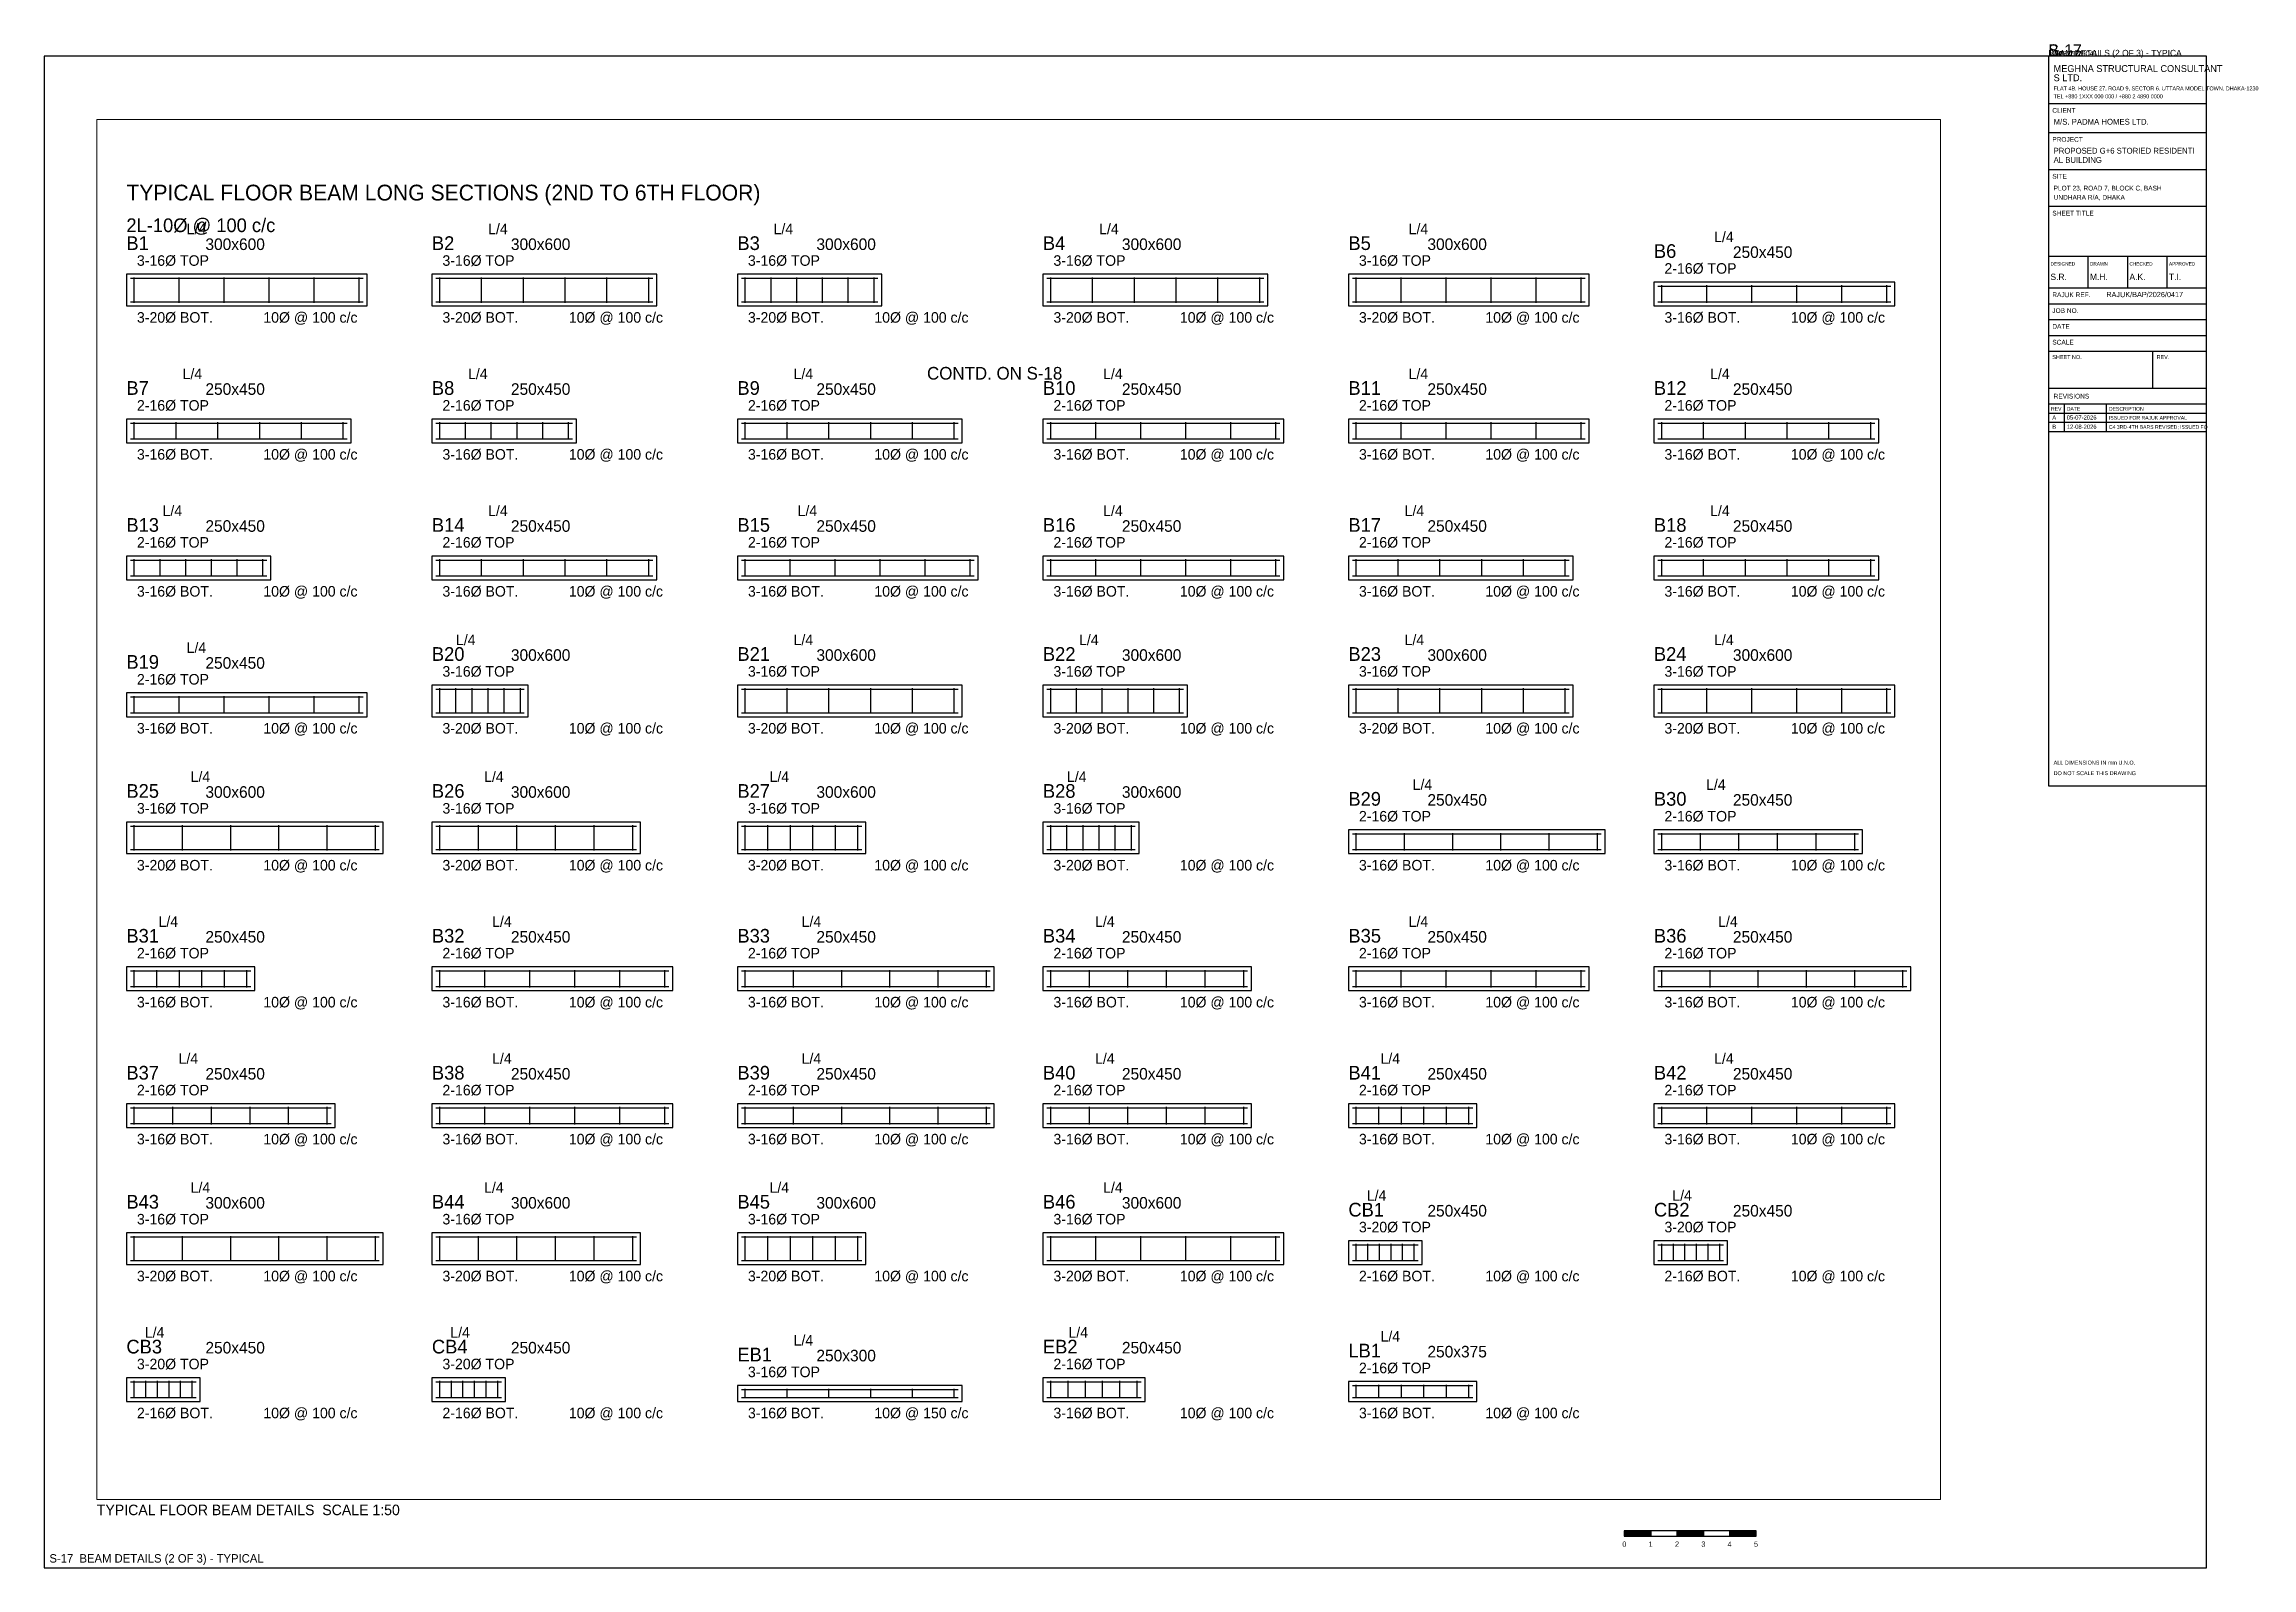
# Paper-space layout 'S-17 BEAM DETAILS (2 OF 3) - TYPICAL' of a CAD drawing. Extents: x 10 to 848, y 10 to 589.
# The model-space entities are those that its viewports show. They can reach past a viewport. Long polylines and large blocks are cut down to what shows.
import ezdxf
from ezdxf.enums import TextEntityAlignment as Align

# ---------------------------------------------------------------- set-up
doc = ezdxf.new("R2010")
doc.units = 0
for name, color, linetype in [('Beam Line', 4, 'Continuous'), ('Rod-1', 6, 'Continuous'), ('Rod-2', 2, 'Continuous'), ('Rod-Stirrup', 3, 'Continuous'), ('Sheet', 7, 'Continuous'), ('Text-1', 7, 'Continuous'), ('Text-2', 7, 'Continuous'), ('TITLE', 7, 'Continuous')]:
    doc.layers.add(name, color=color, linetype=linetype)

# ---------------------------------------------------------------- blocks, each defined once
blk = doc.blocks.new('TITLE_BLOCK')
at = {"layer": 'TITLE'}
for p, q in [((0, -18), (60, -18)), ((0, -29), (60, -29)), ((0, -43), (60, -43)), ((0, -57), (60, -57)), ((0, -76), (60, -76)), ((0, -76), (0, -88)), ((15, -76), (15, -88)), ((30, -76), (30, -88)), ((45, -76), (45, -88)), ((0, -88), (60, -88)), ((0, -94), (60, -94)), ((0, -100), (60, -100)), ((0, -106), (60, -106)), ((0, -112), (60, -112)), ((39.6, -112), (39.6, -126)), ((0, -126), (60, -126)), ((0, -132), (60, -132)), ((0, -132), (60, -132)), ((6, -132), (6, -142.5)), ((22, -132), (22, -142.5)), ((0, -135.5), (60, -135.5)), ((0, -139), (60, -139)), ((0, -142.5), (60, -142.5))]:
    blk.add_line(p, q, dxfattribs=at)
blk.add_lwpolyline([(0, -277), (60, -277), (60, 0), (0, 0)], close=True, dxfattribs=at)
at = {"layer": 'Text-1'}
for tag, height in [('JOBNO', 2), ('SCALE', 2), ('SHEETTITLE', 2.4), ('SHEETTITLE2', 2.4), ('DATE', 2), ('SHEETNO', 4.5), ('REV', 4.5)]:
    blk.add_attdef(tag, (0, 0), '', height=height, dxfattribs=at)
at = {"layer": 'TITLE'}
for s, height, p in [('S LTD.', 2.6, (2, -9.5)), ('MEGHNA STRUCTURAL CONSULTANT', 2.6, (2, -6)), ('TEL +880 1XXX 000 000 / +880 2 4890 0000', 1.5, (2, -16)), ('FLAT 4B, HOUSE 27, ROAD 9, SECTOR 6, UTTARA MODEL TOWN, DHAKA-1230', 1.5, (2, -13)), ('CLIENT', 1.8, (1.5, -21.5)), ('M/S. PADMA HOMES LTD.', 2.2, (2, -26)), ('PROJECT', 1.8, (1.5, -32.5)), ('AL BUILDING', 2.2, (2, -40.5)), ('PROPOSED G+6 STORIED RESIDENTI', 2.2, (2, -37)), ('SITE', 1.8, (1.5, -46.5)), ('PLOT 23, ROAD 7, BLOCK C, BASH', 1.8, (2, -51)), ('SHEET TITLE', 1.8, (1.5, -60.5)), ('UNDHARA R/A, DHAKA', 1.8, (2, -54.5)), ('DESIGNED', 1.3, (0.8, -79.5)), ('S.R.', 2.4, (0.8, -85)), ('DRAWN', 1.3, (15.8, -79.5)), ('M.H.', 2.4, (15.8, -85)), ('A.K.', 2.4, (30.8, -85)), ('CHECKED', 1.3, (30.8, -79.5)), ('APPROVED', 1.3, (45.8, -79.5)), ('T.I.', 2.4, (45.8, -85)), ('RAJUK REF.', 1.8, (1.5, -91.5)), ('RAJUK/BAP/2026/0417', 2, (22, -91.5)), ('JOB NO.', 1.8, (1.5, -97.5)), ('SCALE', 1.8, (1.5, -109.5)), ('DATE', 1.8, (1.5, -103.5)), ('SHEET NO.', 1.5, (1.5, -115)), ('REV.', 1.5, (41.1, -115)), ('REV', 1.4, (1, -134.6)), ('REVISIONS', 1.8, (2, -130)), ('DATE', 1.4, (7, -134.6)), ('DESCRIPTION', 1.4, (23, -134.6)), ('ALL DIMENSIONS IN mm U.N.O.', 1.5, (2, -269)), ('DO NOT SCALE THIS DRAWING', 1.5, (2, -273))]:
    blk.add_text(s, height=height, dxfattribs=at).set_placement(p)
blk = doc.blocks.new('SCALE_BAR')
at = {"layer": 'Sheet'}
h = blk.add_hatch(color=7, dxfattribs=at)
h.dxf.hatch_style = 1
h.paths.add_polyline_path([(0, 0), (10, 0), (10, 2), (0, 2)])
h = blk.add_hatch(color=7, dxfattribs=at)
h.dxf.hatch_style = 1
h.paths.add_polyline_path([(20, 0), (30, 0), (30, 2), (20, 2)])
h = blk.add_hatch(color=7, dxfattribs=at)
h.dxf.hatch_style = 1
h.paths.add_polyline_path([(40, 0), (50, 0), (50, 2), (40, 2)])
for points in [[(0, 0), (10, 0), (10, 2), (0, 2)], [(10, 0), (20, 0), (20, 2), (10, 2)], [(20, 0), (30, 0), (30, 2), (20, 2)], [(30, 0), (40, 0), (40, 2), (30, 2)], [(40, 0), (50, 0), (50, 2), (40, 2)]]:
    blk.add_lwpolyline(points, close=True, dxfattribs=at)
for s, p in [('0', (0, -4)), ('1', (10, -4)), ('2', (20, -4)), ('3', (30, -4)), ('4', (40, -4)), ('5', (50, -4))]:
    blk.add_text(s, height=2, dxfattribs=at).set_placement(p, align=Align.CENTER)
at = {"layer": 'Text-1'}
blk.add_attdef('UNIT', (0, 0), '', height=2, dxfattribs=at)

msp = doc.modelspace()

# ---------------------------------------------------------------- linework, layer by layer
at = {"layer": 'Beam Line'}
for points in [[(600000, -800000), (604572, -800000), (604572, -799400), (600000, -799400)], [(605800, -800000), (610067.2, -800000), (610067.2, -799400), (605800, -799400)], [(611600, -800000), (614343.2, -800000), (614343.2, -799400), (611600, -799400)], [(617400, -800000), (621667.2, -800000), (621667.2, -799400), (617400, -799400)], [(623200, -800000), (627772, -800000), (627772, -799400), (623200, -799400)], [(629000, -800000), (633572, -800000), (633572, -799550), (629000, -799550)], [(600000, -802600), (604267.2, -802600), (604267.2, -802150), (600000, -802150)], [(605800, -802600), (608543.2, -802600), (608543.2, -802150), (605800, -802150)], [(611600, -802600), (615867.2, -802600), (615867.2, -802150), (611600, -802150)], [(617400, -802600), (621972, -802600), (621972, -802150), (617400, -802150)], [(623200, -802600), (627772, -802600), (627772, -802150), (623200, -802150)], [(629000, -802600), (633267.2, -802600), (633267.2, -802150), (629000, -802150)], [(600000, -805200), (602743.2, -805200), (602743.2, -804750), (600000, -804750)], [(605800, -805200), (610067.2, -805200), (610067.2, -804750), (605800, -804750)], [(611600, -805200), (616172, -805200), (616172, -804750), (611600, -804750)], [(617400, -805200), (621972, -805200), (621972, -804750), (617400, -804750)], [(623200, -805200), (627467.2, -805200), (627467.2, -804750), (623200, -804750)], [(629000, -805200), (633267.2, -805200), (633267.2, -804750), (629000, -804750)], [(605800, -807800), (607628.8, -807800), (607628.8, -807200), (605800, -807200)], [(611600, -807800), (615867.2, -807800), (615867.2, -807200), (611600, -807200)], [(617400, -807800), (620143.2, -807800), (620143.2, -807200), (617400, -807200)], [(623200, -807800), (627467.2, -807800), (627467.2, -807200), (623200, -807200)], [(629000, -807800), (633572, -807800), (633572, -807200), (629000, -807200)], [(600000, -807800), (604572, -807800), (604572, -807350), (600000, -807350)], [(600000, -810400), (604876.8, -810400), (604876.8, -809800), (600000, -809800)], [(605800, -810400), (609762.4, -810400), (609762.4, -809800), (605800, -809800)], [(611600, -810400), (614038.4, -810400), (614038.4, -809800), (611600, -809800)], [(617400, -810400), (619228.8, -810400), (619228.8, -809800), (617400, -809800)], [(623200, -810400), (628076.8, -810400), (628076.8, -809950), (623200, -809950)], [(629000, -810400), (632962.4, -810400), (632962.4, -809950), (629000, -809950)], [(600000, -813000), (602438.4, -813000), (602438.4, -812550), (600000, -812550)], [(605800, -813000), (610372, -813000), (610372, -812550), (605800, -812550)], [(611600, -813000), (616476.8, -813000), (616476.8, -812550), (611600, -812550)], [(617400, -813000), (621362.4, -813000), (621362.4, -812550), (617400, -812550)], [(623200, -813000), (627772, -813000), (627772, -812550), (623200, -812550)], [(629000, -813000), (633876.8, -813000), (633876.8, -812550), (629000, -812550)], [(600000, -815600), (603962.4, -815600), (603962.4, -815150), (600000, -815150)], [(605800, -815600), (610372, -815600), (610372, -815150), (605800, -815150)], [(611600, -815600), (616476.8, -815600), (616476.8, -815150), (611600, -815150)], [(617400, -815600), (621362.4, -815600), (621362.4, -815150), (617400, -815150)], [(623200, -815600), (625638.4, -815600), (625638.4, -815150), (623200, -815150)], [(629000, -815600), (633572, -815600), (633572, -815150), (629000, -815150)], [(600000, -818200), (604876.8, -818200), (604876.8, -817600), (600000, -817600)], [(605800, -818200), (609762.4, -818200), (609762.4, -817600), (605800, -817600)], [(611600, -818200), (614038.4, -818200), (614038.4, -817600), (611600, -817600)], [(617400, -818200), (621972, -818200), (621972, -817600), (617400, -817600)], [(623200, -818200), (624599, -818200), (624599, -817750), (623200, -817750)], [(629000, -818200), (630399, -818200), (630399, -817750), (629000, -817750)], [(600000, -820800), (601399, -820800), (601399, -820350), (600000, -820350)], [(605800, -820800), (607199, -820800), (607199, -820350), (605800, -820350)], [(611600, -820800), (615867.2, -820800), (615867.2, -820500), (611600, -820500)], [(617400, -820800), (619339.7, -820800), (619339.7, -820350), (617400, -820350)], [(623200, -820800), (625638.4, -820800), (625638.4, -820425), (623200, -820425)]]:
    msp.add_lwpolyline(points, close=True, dxfattribs=at)
at = {"layer": 'Rod-1'}
for p, q in [((600076, -799476), (604496, -799476)), ((605876, -799476), (609991.2, -799476)), ((611676, -799476), (614267.2, -799476)), ((617476, -799476), (621591.2, -799476)), ((623276, -799476), (627696, -799476)), ((629076, -799626), (633496, -799626)), ((600076, -802226), (604191.2, -802226)), ((605876, -802226), (608467.2, -802226)), ((611676, -802226), (615791.2, -802226)), ((617476, -802226), (621896, -802226)), ((623276, -802226), (627696, -802226)), ((629076, -802226), (633191.2, -802226)), ((600076, -804826), (602667.2, -804826)), ((605876, -804826), (609991.2, -804826)), ((611676, -804826), (616096, -804826)), ((617476, -804826), (621896, -804826)), ((623276, -804826), (627391.2, -804826)), ((629076, -804826), (633191.2, -804826)), ((600076, -807426), (604496, -807426)), ((605876, -807276), (607552.8, -807276)), ((611676, -807276), (615791.2, -807276)), ((617476, -807276), (620067.2, -807276)), ((623276, -807276), (627391.2, -807276)), ((629076, -807276), (633496, -807276)), ((600076, -809876), (604800.8, -809876)), ((605876, -809876), (609686.4, -809876)), ((611676, -809876), (613962.4, -809876)), ((617476, -809876), (619152.8, -809876)), ((623276, -810026), (628000.8, -810026)), ((629076, -810026), (632886.4, -810026)), ((600076, -812626), (602362.4, -812626)), ((605876, -812626), (610296, -812626)), ((611676, -812626), (616400.8, -812626)), ((617476, -812626), (621286.4, -812626)), ((623276, -812626), (627696, -812626)), ((629076, -812626), (633800.8, -812626)), ((600076, -815226), (603886.4, -815226)), ((605876, -815226), (610296, -815226)), ((611676, -815226), (616400.8, -815226)), ((617476, -815226), (621286.4, -815226)), ((623276, -815226), (625562.4, -815226)), ((629076, -815226), (633496, -815226)), ((600076, -817676), (604800.8, -817676)), ((605876, -817676), (609686.4, -817676)), ((611676, -817676), (613962.4, -817676)), ((617476, -817676), (621896, -817676)), ((623276, -817826), (624523, -817826)), ((629076, -817826), (630323, -817826)), ((600076, -820426), (601323, -820426)), ((605876, -820426), (607123, -820426)), ((611676, -820576), (615791.2, -820576)), ((617476, -820426), (619263.7, -820426)), ((623276, -820501), (625562.4, -820501))]:
    msp.add_line(p, q, dxfattribs=at)
at = {"layer": 'Rod-2'}
for p, q in [((600076, -799924), (604496, -799924)), ((605876, -799924), (609991.2, -799924)), ((611676, -799924), (614267.2, -799924)), ((617476, -799924), (621591.2, -799924)), ((623276, -799924), (627696, -799924)), ((629076, -799924), (633496, -799924)), ((600076, -802524), (604191.2, -802524)), ((605876, -802524), (608467.2, -802524)), ((611676, -802524), (615791.2, -802524)), ((617476, -802524), (621896, -802524)), ((623276, -802524), (627696, -802524)), ((629076, -802524), (633191.2, -802524)), ((600076, -805124), (602667.2, -805124)), ((605876, -805124), (609991.2, -805124)), ((611676, -805124), (616096, -805124)), ((617476, -805124), (621896, -805124)), ((623276, -805124), (627391.2, -805124)), ((629076, -805124), (633191.2, -805124)), ((600076, -807724), (604496, -807724)), ((605876, -807724), (607552.8, -807724)), ((611676, -807724), (615791.2, -807724)), ((617476, -807724), (620067.2, -807724)), ((623276, -807724), (627391.2, -807724)), ((629076, -807724), (633496, -807724)), ((600076, -810324), (604800.8, -810324)), ((605876, -810324), (609686.4, -810324)), ((611676, -810324), (613962.4, -810324)), ((617476, -810324), (619152.8, -810324)), ((623276, -810324), (628000.8, -810324)), ((629076, -810324), (632886.4, -810324)), ((600076, -812924), (602362.4, -812924)), ((605876, -812924), (610296, -812924)), ((611676, -812924), (616400.8, -812924)), ((617476, -812924), (621286.4, -812924)), ((623276, -812924), (627696, -812924)), ((629076, -812924), (633800.8, -812924)), ((600076, -815524), (603886.4, -815524)), ((605876, -815524), (610296, -815524)), ((611676, -815524), (616400.8, -815524)), ((617476, -815524), (621286.4, -815524)), ((623276, -815524), (625562.4, -815524)), ((629076, -815524), (633496, -815524)), ((600076, -818124), (604800.8, -818124)), ((605876, -818124), (609686.4, -818124)), ((611676, -818124), (613962.4, -818124)), ((617476, -818124), (621896, -818124)), ((623276, -818124), (624523, -818124)), ((629076, -818124), (630323, -818124)), ((600076, -820724), (601323, -820724)), ((605876, -820724), (607123, -820724)), ((611676, -820724), (615791.2, -820724)), ((617476, -820724), (619263.7, -820724)), ((623276, -820724), (625562.4, -820724))]:
    msp.add_line(p, q, dxfattribs=at)
at = {"layer": 'Rod-Stirrup'}
for p, q in [((600150, -799940), (600150, -799460)), ((601004.4, -799940), (601004.4, -799460)), ((601858.8, -799940), (601858.8, -799460)), ((602713.2, -799940), (602713.2, -799460)), ((603567.6, -799940), (603567.6, -799460)), ((604422, -799940), (604422, -799460)), ((605950, -799940), (605950, -799460)), ((606743.4, -799940), (606743.4, -799460)), ((607536.9, -799940), (607536.9, -799460)), ((608330.3, -799940), (608330.3, -799460)), ((609123.8, -799940), (609123.8, -799460)), ((609917.2, -799940), (609917.2, -799460)), ((611750, -799940), (611750, -799460)), ((612238.6, -799940), (612238.6, -799460)), ((612727.3, -799940), (612727.3, -799460)), ((613215.9, -799940), (613215.9, -799460)), ((613704.6, -799940), (613704.6, -799460)), ((614193.2, -799940), (614193.2, -799460)), ((617550, -799940), (617550, -799460)), ((618343.4, -799940), (618343.4, -799460)), ((619136.9, -799940), (619136.9, -799460)), ((619930.3, -799940), (619930.3, -799460)), ((620723.8, -799940), (620723.8, -799460)), ((621517.2, -799940), (621517.2, -799460)), ((623350, -799940), (623350, -799460)), ((624204.4, -799940), (624204.4, -799460)), ((625058.8, -799940), (625058.8, -799460)), ((625913.2, -799940), (625913.2, -799460)), ((626767.6, -799940), (626767.6, -799460)), ((627622, -799940), (627622, -799460)), ((629150, -799940), (629150, -799610)), ((630004.4, -799940), (630004.4, -799610)), ((630858.8, -799940), (630858.8, -799610)), ((631713.2, -799940), (631713.2, -799610)), ((632567.6, -799940), (632567.6, -799610)), ((633422, -799940), (633422, -799610)), ((600150, -802540), (600150, -802210)), ((600943.4, -802540), (600943.4, -802210)), ((601736.9, -802540), (601736.9, -802210)), ((602530.3, -802540), (602530.3, -802210)), ((603323.8, -802540), (603323.8, -802210)), ((604117.2, -802540), (604117.2, -802210)), ((605950, -802540), (605950, -802210)), ((606438.6, -802540), (606438.6, -802210)), ((606927.3, -802540), (606927.3, -802210)), ((607415.9, -802540), (607415.9, -802210)), ((607904.6, -802540), (607904.6, -802210)), ((608393.2, -802540), (608393.2, -802210)), ((611750, -802540), (611750, -802210)), ((612543.4, -802540), (612543.4, -802210)), ((613336.9, -802540), (613336.9, -802210)), ((614130.3, -802540), (614130.3, -802210)), ((614923.8, -802540), (614923.8, -802210)), ((615717.2, -802540), (615717.2, -802210)), ((617550, -802540), (617550, -802210)), ((618404.4, -802540), (618404.4, -802210)), ((619258.8, -802540), (619258.8, -802210)), ((620113.2, -802540), (620113.2, -802210)), ((620967.6, -802540), (620967.6, -802210)), ((621822, -802540), (621822, -802210)), ((623350, -802540), (623350, -802210)), ((624204.4, -802540), (624204.4, -802210)), ((625058.8, -802540), (625058.8, -802210)), ((625913.2, -802540), (625913.2, -802210)), ((626767.6, -802540), (626767.6, -802210)), ((627622, -802540), (627622, -802210)), ((629150, -802540), (629150, -802210)), ((629943.4, -802540), (629943.4, -802210)), ((630736.9, -802540), (630736.9, -802210)), ((631530.3, -802540), (631530.3, -802210)), ((632323.8, -802540), (632323.8, -802210)), ((633117.2, -802540), (633117.2, -802210)), ((600150, -805140), (600150, -804810)), ((600638.6, -805140), (600638.6, -804810)), ((601127.3, -805140), (601127.3, -804810)), ((601615.9, -805140), (601615.9, -804810)), ((602104.6, -805140), (602104.6, -804810)), ((602593.2, -805140), (602593.2, -804810)), ((605950, -805140), (605950, -804810)), ((606743.4, -805140), (606743.4, -804810)), ((607536.9, -805140), (607536.9, -804810)), ((608330.3, -805140), (608330.3, -804810)), ((609123.8, -805140), (609123.8, -804810)), ((609917.2, -805140), (609917.2, -804810)), ((611750, -805140), (611750, -804810)), ((612604.4, -805140), (612604.4, -804810)), ((613458.8, -805140), (613458.8, -804810)), ((614313.2, -805140), (614313.2, -804810)), ((615167.6, -805140), (615167.6, -804810)), ((616022, -805140), (616022, -804810)), ((617550, -805140), (617550, -804810)), ((618404.4, -805140), (618404.4, -804810)), ((619258.8, -805140), (619258.8, -804810)), ((620113.2, -805140), (620113.2, -804810)), ((620967.6, -805140), (620967.6, -804810)), ((621822, -805140), (621822, -804810)), ((623350, -805140), (623350, -804810)), ((624143.4, -805140), (624143.4, -804810)), ((624936.9, -805140), (624936.9, -804810)), ((625730.3, -805140), (625730.3, -804810)), ((626523.8, -805140), (626523.8, -804810)), ((627317.2, -805140), (627317.2, -804810)), ((629150, -805140), (629150, -804810)), ((629943.4, -805140), (629943.4, -804810)), ((630736.9, -805140), (630736.9, -804810)), ((631530.3, -805140), (631530.3, -804810)), ((632323.8, -805140), (632323.8, -804810)), ((633117.2, -805140), (633117.2, -804810)), ((600150, -807740), (600150, -807410)), ((601004.4, -807740), (601004.4, -807410)), ((601858.8, -807740), (601858.8, -807410)), ((602713.2, -807740), (602713.2, -807410)), ((603567.6, -807740), (603567.6, -807410)), ((604422, -807740), (604422, -807410)), ((605950, -807740), (605950, -807260)), ((606255.8, -807740), (606255.8, -807260)), ((606561.5, -807740), (606561.5, -807260)), ((606867.3, -807740), (606867.3, -807260)), ((607173, -807740), (607173, -807260)), ((607478.8, -807740), (607478.8, -807260)), ((611750, -807740), (611750, -807260)), ((612543.4, -807740), (612543.4, -807260)), ((613336.9, -807740), (613336.9, -807260)), ((614130.3, -807740), (614130.3, -807260)), ((614923.8, -807740), (614923.8, -807260)), ((615717.2, -807740), (615717.2, -807260)), ((617550, -807740), (617550, -807260)), ((618038.6, -807740), (618038.6, -807260)), ((618527.3, -807740), (618527.3, -807260)), ((619015.9, -807740), (619015.9, -807260)), ((619504.6, -807740), (619504.6, -807260)), ((619993.2, -807740), (619993.2, -807260)), ((623350, -807740), (623350, -807260)), ((624143.4, -807740), (624143.4, -807260)), ((624936.9, -807740), (624936.9, -807260)), ((625730.3, -807740), (625730.3, -807260)), ((626523.8, -807740), (626523.8, -807260)), ((627317.2, -807740), (627317.2, -807260)), ((629150, -807740), (629150, -807260)), ((630004.4, -807740), (630004.4, -807260)), ((630858.8, -807740), (630858.8, -807260)), ((631713.2, -807740), (631713.2, -807260)), ((632567.6, -807740), (632567.6, -807260)), ((633422, -807740), (633422, -807260)), ((600150, -810340), (600150, -809860)), ((601065.4, -810340), (601065.4, -809860)), ((601980.7, -810340), (601980.7, -809860)), ((602896.1, -810340), (602896.1, -809860)), ((603811.4, -810340), (603811.4, -809860)), ((604726.8, -810340), (604726.8, -809860)), ((605950, -810340), (605950, -809860)), ((606682.5, -810340), (606682.5, -809860)), ((607415, -810340), (607415, -809860)), ((608147.4, -810340), (608147.4, -809860)), ((608879.9, -810340), (608879.9, -809860)), ((609612.4, -810340), (609612.4, -809860)), ((611750, -810340), (611750, -809860)), ((612177.7, -810340), (612177.7, -809860)), ((612605.4, -810340), (612605.4, -809860)), ((613033, -810340), (613033, -809860)), ((613460.7, -810340), (613460.7, -809860)), ((613888.4, -810340), (613888.4, -809860)), ((617550, -810340), (617550, -809860)), ((617855.8, -810340), (617855.8, -809860)), ((618161.5, -810340), (618161.5, -809860)), ((618467.3, -810340), (618467.3, -809860)), ((618773, -810340), (618773, -809860)), ((619078.8, -810340), (619078.8, -809860)), ((623350, -810340), (623350, -810010)), ((624265.4, -810340), (624265.4, -810010)), ((625180.7, -810340), (625180.7, -810010)), ((626096.1, -810340), (626096.1, -810010)), ((627011.4, -810340), (627011.4, -810010)), ((627926.8, -810340), (627926.8, -810010)), ((629150, -810340), (629150, -810010)), ((629882.5, -810340), (629882.5, -810010)), ((630615, -810340), (630615, -810010)), ((631347.4, -810340), (631347.4, -810010)), ((632079.9, -810340), (632079.9, -810010)), ((632812.4, -810340), (632812.4, -810010)), ((600150, -812940), (600150, -812610)), ((600577.7, -812940), (600577.7, -812610)), ((601005.4, -812940), (601005.4, -812610)), ((601433, -812940), (601433, -812610)), ((601860.7, -812940), (601860.7, -812610)), ((602288.4, -812940), (602288.4, -812610)), ((605950, -812940), (605950, -812610)), ((606804.4, -812940), (606804.4, -812610)), ((607658.8, -812940), (607658.8, -812610)), ((608513.2, -812940), (608513.2, -812610)), ((609367.6, -812940), (609367.6, -812610)), ((610222, -812940), (610222, -812610)), ((611750, -812940), (611750, -812610)), ((612665.4, -812940), (612665.4, -812610)), ((613580.7, -812940), (613580.7, -812610)), ((614496.1, -812940), (614496.1, -812610)), ((615411.4, -812940), (615411.4, -812610)), ((616326.8, -812940), (616326.8, -812610)), ((617550, -812940), (617550, -812610)), ((618282.5, -812940), (618282.5, -812610)), ((619015, -812940), (619015, -812610)), ((619747.4, -812940), (619747.4, -812610)), ((620479.9, -812940), (620479.9, -812610)), ((621212.4, -812940), (621212.4, -812610)), ((623350, -812940), (623350, -812610)), ((624204.4, -812940), (624204.4, -812610)), ((625058.8, -812940), (625058.8, -812610)), ((625913.2, -812940), (625913.2, -812610)), ((626767.6, -812940), (626767.6, -812610)), ((627622, -812940), (627622, -812610)), ((629150, -812940), (629150, -812610)), ((630065.4, -812940), (630065.4, -812610)), ((630980.7, -812940), (630980.7, -812610)), ((631896.1, -812940), (631896.1, -812610)), ((632811.4, -812940), (632811.4, -812610)), ((633726.8, -812940), (633726.8, -812610)), ((600150, -815540), (600150, -815210)), ((600882.5, -815540), (600882.5, -815210)), ((601615, -815540), (601615, -815210)), ((602347.4, -815540), (602347.4, -815210)), ((603079.9, -815540), (603079.9, -815210)), ((603812.4, -815540), (603812.4, -815210)), ((605950, -815540), (605950, -815210)), ((606804.4, -815540), (606804.4, -815210)), ((607658.8, -815540), (607658.8, -815210)), ((608513.2, -815540), (608513.2, -815210)), ((609367.6, -815540), (609367.6, -815210)), ((610222, -815540), (610222, -815210)), ((611750, -815540), (611750, -815210)), ((612665.4, -815540), (612665.4, -815210)), ((613580.7, -815540), (613580.7, -815210)), ((614496.1, -815540), (614496.1, -815210)), ((615411.4, -815540), (615411.4, -815210)), ((616326.8, -815540), (616326.8, -815210)), ((617550, -815540), (617550, -815210)), ((618282.5, -815540), (618282.5, -815210)), ((619015, -815540), (619015, -815210)), ((619747.4, -815540), (619747.4, -815210)), ((620479.9, -815540), (620479.9, -815210)), ((621212.4, -815540), (621212.4, -815210)), ((623350, -815540), (623350, -815210)), ((623777.7, -815540), (623777.7, -815210)), ((624205.4, -815540), (624205.4, -815210)), ((624633, -815540), (624633, -815210)), ((625060.7, -815540), (625060.7, -815210)), ((625488.4, -815540), (625488.4, -815210)), ((629150, -815540), (629150, -815210)), ((630004.4, -815540), (630004.4, -815210)), ((630858.8, -815540), (630858.8, -815210)), ((631713.2, -815540), (631713.2, -815210)), ((632567.6, -815540), (632567.6, -815210)), ((633422, -815540), (633422, -815210)), ((600150, -818140), (600150, -817660)), ((601065.4, -818140), (601065.4, -817660)), ((601980.7, -818140), (601980.7, -817660)), ((602896.1, -818140), (602896.1, -817660)), ((603811.4, -818140), (603811.4, -817660)), ((604726.8, -818140), (604726.8, -817660)), ((605950, -818140), (605950, -817660)), ((606682.5, -818140), (606682.5, -817660)), ((607415, -818140), (607415, -817660)), ((608147.4, -818140), (608147.4, -817660)), ((608879.9, -818140), (608879.9, -817660)), ((609612.4, -818140), (609612.4, -817660)), ((611750, -818140), (611750, -817660)), ((612177.7, -818140), (612177.7, -817660)), ((612605.4, -818140), (612605.4, -817660)), ((613033, -818140), (613033, -817660)), ((613460.7, -818140), (613460.7, -817660)), ((613888.4, -818140), (613888.4, -817660)), ((617550, -818140), (617550, -817660)), ((618404.4, -818140), (618404.4, -817660)), ((619258.8, -818140), (619258.8, -817660)), ((620113.2, -818140), (620113.2, -817660)), ((620967.6, -818140), (620967.6, -817660)), ((621822, -818140), (621822, -817660)), ((623350, -818140), (623350, -817810)), ((623569.8, -818140), (623569.8, -817810)), ((623789.6, -818140), (623789.6, -817810)), ((624009.4, -818140), (624009.4, -817810)), ((624229.2, -818140), (624229.2, -817810)), ((624449, -818140), (624449, -817810)), ((629150, -818140), (629150, -817810)), ((629369.8, -818140), (629369.8, -817810)), ((629589.6, -818140), (629589.6, -817810)), ((629809.4, -818140), (629809.4, -817810)), ((630029.2, -818140), (630029.2, -817810)), ((630249, -818140), (630249, -817810)), ((600150, -820740), (600150, -820410)), ((600369.8, -820740), (600369.8, -820410)), ((600589.6, -820740), (600589.6, -820410)), ((600809.4, -820740), (600809.4, -820410)), ((601029.2, -820740), (601029.2, -820410)), ((601249, -820740), (601249, -820410)), ((605950, -820740), (605950, -820410)), ((606169.8, -820740), (606169.8, -820410)), ((606389.6, -820740), (606389.6, -820410)), ((606609.4, -820740), (606609.4, -820410)), ((606829.2, -820740), (606829.2, -820410)), ((607049, -820740), (607049, -820410)), ((611750, -820740), (611750, -820560)), ((612543.4, -820740), (612543.4, -820560)), ((613336.9, -820740), (613336.9, -820560)), ((614130.3, -820740), (614130.3, -820560)), ((614923.8, -820740), (614923.8, -820560)), ((615717.2, -820740), (615717.2, -820560)), ((617550, -820740), (617550, -820410)), ((617877.9, -820740), (617877.9, -820410)), ((618205.9, -820740), (618205.9, -820410)), ((618533.8, -820740), (618533.8, -820410)), ((618861.8, -820740), (618861.8, -820410)), ((619189.7, -820740), (619189.7, -820410)), ((623350, -820740), (623350, -820485)), ((623777.7, -820740), (623777.7, -820485)), ((624205.4, -820740), (624205.4, -820485)), ((624633, -820740), (624633, -820485)), ((625060.7, -820740), (625060.7, -820485)), ((625488.4, -820740), (625488.4, -820485))]:
    msp.add_line(p, q, dxfattribs=at)

# ---------------------------------------------------------------- texts
at = {"layer": 'Sheet'}
msp.add_text('TYPICAL FLOOR BEAM LONG SECTIONS (2ND TO 6TH FLOOR)', height=300, dxfattribs=at).set_placement((600000, -798000))
at = {"layer": 'Text-1'}
for s, height, p in [('B1', 260, (600000, -798940)), ('300x600', 220, (601500, -798940)), ('B2', 260, (605800, -798940)), ('300x600', 220, (607300, -798940)), ('B3', 260, (611600, -798940)), ('300x600', 220, (613100, -798940)), ('B4', 260, (617400, -798940)), ('300x600', 220, (618900, -798940)), ('B5', 260, (623200, -798940)), ('300x600', 220, (624700, -798940)), ('B6', 260, (629000, -799090)), ('250x450', 220, (630500, -799090)), ('B7', 260, (600000, -801690)), ('250x450', 220, (601500, -801690)), ('B8', 260, (605800, -801690)), ('250x450', 220, (607300, -801690)), ('B9', 260, (611600, -801690)), ('250x450', 220, (613100, -801690)), ('B10', 260, (617400, -801690)), ('250x450', 220, (618900, -801690)), ('B11', 260, (623200, -801690)), ('250x450', 220, (624700, -801690)), ('B12', 260, (629000, -801690)), ('250x450', 220, (630500, -801690)), ('B13', 260, (600000, -804290)), ('250x450', 220, (601500, -804290)), ('B14', 260, (605800, -804290)), ('250x450', 220, (607300, -804290)), ('B15', 260, (611600, -804290)), ('250x450', 220, (613100, -804290)), ('B16', 260, (617400, -804290)), ('250x450', 220, (618900, -804290)), ('B17', 260, (623200, -804290)), ('250x450', 220, (624700, -804290)), ('B18', 260, (629000, -804290)), ('250x450', 220, (630500, -804290)), ('B19', 260, (600000, -806890)), ('250x450', 220, (601500, -806890)), ('B20', 260, (605800, -806740)), ('300x600', 220, (607300, -806740)), ('B21', 260, (611600, -806740)), ('300x600', 220, (613100, -806740)), ('B22', 260, (617400, -806740)), ('300x600', 220, (618900, -806740)), ('B23', 260, (623200, -806740)), ('300x600', 220, (624700, -806740)), ('B24', 260, (629000, -806740)), ('300x600', 220, (630500, -806740)), ('B25', 260, (600000, -809340)), ('300x600', 220, (601500, -809340)), ('B26', 260, (605800, -809340)), ('300x600', 220, (607300, -809340)), ('B27', 260, (611600, -809340)), ('300x600', 220, (613100, -809340)), ('B28', 260, (617400, -809340)), ('300x600', 220, (618900, -809340)), ('B29', 260, (623200, -809490)), ('250x450', 220, (624700, -809490)), ('B30', 260, (629000, -809490)), ('250x450', 220, (630500, -809490)), ('B31', 260, (600000, -812090)), ('B32', 260, (605800, -812090)), ('B33', 260, (611600, -812090)), ('B34', 260, (617400, -812090)), ('B35', 260, (623200, -812090)), ('B36', 260, (629000, -812090)), ('250x450', 220, (601500, -812090)), ('250x450', 220, (607300, -812090)), ('250x450', 220, (613100, -812090)), ('250x450', 220, (618900, -812090)), ('250x450', 220, (624700, -812090)), ('250x450', 220, (630500, -812090)), ('B37', 260, (600000, -814690)), ('250x450', 220, (601500, -814690)), ('B38', 260, (605800, -814690)), ('250x450', 220, (607300, -814690)), ('B39', 260, (611600, -814690)), ('250x450', 220, (613100, -814690)), ('B40', 260, (617400, -814690)), ('250x450', 220, (618900, -814690)), ('B41', 260, (623200, -814690)), ('250x450', 220, (624700, -814690)), ('B42', 260, (629000, -814690)), ('250x450', 220, (630500, -814690)), ('B43', 260, (600000, -817140)), ('B44', 260, (605800, -817140)), ('B45', 260, (611600, -817140)), ('B46', 260, (617400, -817140)), ('300x600', 220, (601500, -817140)), ('300x600', 220, (607300, -817140)), ('300x600', 220, (613100, -817140)), ('300x600', 220, (618900, -817140)), ('CB1', 260, (623200, -817290)), ('250x450', 220, (624700, -817290)), ('CB2', 260, (629000, -817290)), ('250x450', 220, (630500, -817290)), ('CB3', 260, (600000, -819890)), ('250x450', 220, (601500, -819890)), ('CB4', 260, (605800, -819890)), ('250x450', 220, (607300, -819890)), ('EB1', 260, (611600, -820040)), ('250x300', 220, (613100, -820040)), ('EB2', 260, (617400, -819890)), ('250x450', 220, (618900, -819890)), ('LB1', 260, (623200, -819965)), ('250x375', 220, (624700, -819965))]:
    msp.add_text(s, height=height, dxfattribs=at).set_placement(p)
at = {"layer": 'Text-2'}
for s, height, p in [('2L-10%%c @ 100 c/c', 260, (600000, -798600)), ('L/4', 200, (601143, -798640)), ('L/4', 200, (606866.8, -798640)), ('L/4', 200, (612285.8, -798640)), ('L/4', 200, (618466.8, -798640)), ('L/4', 200, (624343, -798640)), ('L/4', 200, (630143, -798790)), ('3-16%%C TOP', 200, (600200, -799240)), ('3-16%%C TOP', 200, (606000, -799240)), ('3-16%%C TOP', 200, (611800, -799240)), ('3-16%%C TOP', 200, (617600, -799240)), ('3-16%%C TOP', 200, (623400, -799240)), ('2-16%%C TOP', 200, (629200, -799390)), ('3-20%%C BOT.', 200, (600200, -800320)), ('10%%C @ 100 c/c', 200, (602600, -800320)), ('3-20%%C BOT.', 200, (606000, -800320)), ('10%%C @ 100 c/c', 200, (608400, -800320)), ('3-20%%C BOT.', 200, (611800, -800320)), ('10%%C @ 100 c/c', 200, (614200, -800320)), ('3-20%%C BOT.', 200, (617600, -800320)), ('10%%C @ 100 c/c', 200, (620000, -800320)), ('3-20%%C BOT.', 200, (623400, -800320)), ('10%%C @ 100 c/c', 200, (625800, -800320)), ('3-16%%C BOT.', 200, (629200, -800320)), ('10%%C @ 100 c/c', 200, (631600, -800320)), ('L/4', 200, (601066.8, -801390)), ('L/4', 200, (606485.8, -801390)), ('L/4', 200, (612666.8, -801390)), ('CONTD. ON S-18', 240, (615200, -801400)), ('L/4', 200, (618543, -801390)), ('L/4', 200, (624343, -801390)), ('L/4', 200, (630066.8, -801390)), ('2-16%%C TOP', 200, (600200, -801990)), ('2-16%%C TOP', 200, (606000, -801990)), ('2-16%%C TOP', 200, (611800, -801990)), ('2-16%%C TOP', 200, (617600, -801990)), ('2-16%%C TOP', 200, (623400, -801990)), ('2-16%%C TOP', 200, (629200, -801990)), ('3-16%%C BOT.', 200, (600200, -802920)), ('10%%C @ 100 c/c', 200, (602600, -802920)), ('3-16%%C BOT.', 200, (606000, -802920)), ('10%%C @ 100 c/c', 200, (608400, -802920)), ('3-16%%C BOT.', 200, (611800, -802920)), ('10%%C @ 100 c/c', 200, (614200, -802920)), ('3-16%%C BOT.', 200, (617600, -802920)), ('10%%C @ 100 c/c', 200, (620000, -802920)), ('3-16%%C BOT.', 200, (623400, -802920)), ('10%%C @ 100 c/c', 200, (625800, -802920)), ('3-16%%C BOT.', 200, (629200, -802920)), ('10%%C @ 100 c/c', 200, (631600, -802920)), ('L/4', 200, (600685.8, -803990)), ('L/4', 200, (606866.8, -803990)), ('L/4', 200, (612743, -803990)), ('L/4', 200, (618543, -803990)), ('L/4', 200, (624266.8, -803990)), ('L/4', 200, (630066.8, -803990)), ('2-16%%C TOP', 200, (600200, -804590)), ('2-16%%C TOP', 200, (606000, -804590)), ('2-16%%C TOP', 200, (611800, -804590)), ('2-16%%C TOP', 200, (617600, -804590)), ('2-16%%C TOP', 200, (623400, -804590)), ('2-16%%C TOP', 200, (629200, -804590)), ('3-16%%C BOT.', 200, (600200, -805520)), ('10%%C @ 100 c/c', 200, (602600, -805520)), ('3-16%%C BOT.', 200, (606000, -805520)), ('10%%C @ 100 c/c', 200, (608400, -805520)), ('3-16%%C BOT.', 200, (611800, -805520)), ('10%%C @ 100 c/c', 200, (614200, -805520)), ('3-16%%C BOT.', 200, (617600, -805520)), ('10%%C @ 100 c/c', 200, (620000, -805520)), ('3-16%%C BOT.', 200, (623400, -805520)), ('10%%C @ 100 c/c', 200, (625800, -805520)), ('3-16%%C BOT.', 200, (629200, -805520)), ('10%%C @ 100 c/c', 200, (631600, -805520)), ('L/4', 200, (601143, -806590)), ('L/4', 200, (606257.2, -806440)), ('L/4', 200, (612666.8, -806440)), ('L/4', 200, (618085.8, -806440)), ('L/4', 200, (624266.8, -806440)), ('L/4', 200, (630143, -806440)), ('3-16%%C TOP', 200, (606000, -807040)), ('3-16%%C TOP', 200, (611800, -807040)), ('3-16%%C TOP', 200, (617600, -807040)), ('3-16%%C TOP', 200, (623400, -807040)), ('3-16%%C TOP', 200, (629200, -807040)), ('2-16%%C TOP', 200, (600200, -807190)), ('3-16%%C BOT.', 200, (600200, -808120)), ('10%%C @ 100 c/c', 200, (602600, -808120)), ('3-20%%C BOT.', 200, (606000, -808120)), ('10%%C @ 100 c/c', 200, (608400, -808120)), ('3-20%%C BOT.', 200, (611800, -808120)), ('10%%C @ 100 c/c', 200, (614200, -808120)), ('3-20%%C BOT.', 200, (617600, -808120)), ('10%%C @ 100 c/c', 200, (620000, -808120)), ('3-20%%C BOT.', 200, (623400, -808120)), ('10%%C @ 100 c/c', 200, (625800, -808120)), ('3-20%%C BOT.', 200, (629200, -808120)), ('10%%C @ 100 c/c', 200, (631600, -808120)), ('L/4', 200, (601219.2, -809040)), ('L/4', 200, (606790.6, -809040)), ('L/4', 200, (612209.6, -809040)), ('L/4', 200, (617857.2, -809040)), ('L/4', 200, (624419.2, -809190)), ('L/4', 200, (629990.6, -809190)), ('3-16%%C TOP', 200, (600200, -809640)), ('3-16%%C TOP', 200, (606000, -809640)), ('3-16%%C TOP', 200, (611800, -809640)), ('3-16%%C TOP', 200, (617600, -809640)), ('2-16%%C TOP', 200, (623400, -809790)), ('2-16%%C TOP', 200, (629200, -809790)), ('3-20%%C BOT.', 200, (600200, -810720)), ('10%%C @ 100 c/c', 200, (602600, -810720)), ('3-20%%C BOT.', 200, (606000, -810720)), ('10%%C @ 100 c/c', 200, (608400, -810720)), ('3-20%%C BOT.', 200, (611800, -810720)), ('10%%C @ 100 c/c', 200, (614200, -810720)), ('3-20%%C BOT.', 200, (617600, -810720)), ('10%%C @ 100 c/c', 200, (620000, -810720)), ('3-16%%C BOT.', 200, (623400, -810720)), ('10%%C @ 100 c/c', 200, (625800, -810720)), ('3-16%%C BOT.', 200, (629200, -810720)), ('10%%C @ 100 c/c', 200, (631600, -810720)), ('L/4', 200, (600609.6, -811790)), ('L/4', 200, (606943, -811790)), ('L/4', 200, (612819.2, -811790)), ('L/4', 200, (618390.6, -811790)), ('L/4', 200, (624343, -811790)), ('L/4', 200, (630219.2, -811790)), ('2-16%%C TOP', 200, (600200, -812390)), ('2-16%%C TOP', 200, (606000, -812390)), ('2-16%%C TOP', 200, (611800, -812390)), ('2-16%%C TOP', 200, (617600, -812390)), ('2-16%%C TOP', 200, (623400, -812390)), ('2-16%%C TOP', 200, (629200, -812390)), ('3-16%%C BOT.', 200, (600200, -813320)), ('10%%C @ 100 c/c', 200, (602600, -813320)), ('3-16%%C BOT.', 200, (606000, -813320)), ('10%%C @ 100 c/c', 200, (608400, -813320)), ('3-16%%C BOT.', 200, (611800, -813320)), ('10%%C @ 100 c/c', 200, (614200, -813320)), ('3-16%%C BOT.', 200, (617600, -813320)), ('10%%C @ 100 c/c', 200, (620000, -813320)), ('3-16%%C BOT.', 200, (623400, -813320)), ('10%%C @ 100 c/c', 200, (625800, -813320)), ('3-16%%C BOT.', 200, (629200, -813320)), ('10%%C @ 100 c/c', 200, (631600, -813320)), ('L/4', 200, (600990.6, -814390)), ('L/4', 200, (606943, -814390)), ('L/4', 200, (612819.2, -814390)), ('L/4', 200, (618390.6, -814390)), ('L/4', 200, (623809.6, -814390)), ('L/4', 200, (630143, -814390)), ('2-16%%C TOP', 200, (600200, -814990)), ('2-16%%C TOP', 200, (606000, -814990)), ('2-16%%C TOP', 200, (611800, -814990)), ('2-16%%C TOP', 200, (617600, -814990)), ('2-16%%C TOP', 200, (623400, -814990)), ('2-16%%C TOP', 200, (629200, -814990)), ('3-16%%C BOT.', 200, (600200, -815920)), ('10%%C @ 100 c/c', 200, (602600, -815920)), ('3-16%%C BOT.', 200, (606000, -815920)), ('10%%C @ 100 c/c', 200, (608400, -815920)), ('3-16%%C BOT.', 200, (611800, -815920)), ('10%%C @ 100 c/c', 200, (614200, -815920)), ('3-16%%C BOT.', 200, (617600, -815920)), ('10%%C @ 100 c/c', 200, (620000, -815920)), ('3-16%%C BOT.', 200, (623400, -815920)), ('10%%C @ 100 c/c', 200, (625800, -815920)), ('3-16%%C BOT.', 200, (629200, -815920)), ('10%%C @ 100 c/c', 200, (631600, -815920)), ('L/4', 200, (601219.2, -816840)), ('L/4', 200, (606790.6, -816840)), ('L/4', 200, (612209.6, -816840)), ('L/4', 200, (618543, -816840)), ('L/4', 200, (623549.8, -816990)), ('L/4', 200, (629349.8, -816990)), ('3-16%%C TOP', 200, (600200, -817440)), ('3-16%%C TOP', 200, (606000, -817440)), ('3-16%%C TOP', 200, (611800, -817440)), ('3-16%%C TOP', 200, (617600, -817440)), ('3-20%%C TOP', 200, (623400, -817590)), ('3-20%%C TOP', 200, (629200, -817590)), ('3-20%%C BOT.', 200, (600200, -818520)), ('10%%C @ 100 c/c', 200, (602600, -818520)), ('3-20%%C BOT.', 200, (606000, -818520)), ('10%%C @ 100 c/c', 200, (608400, -818520)), ('3-20%%C BOT.', 200, (611800, -818520)), ('10%%C @ 100 c/c', 200, (614200, -818520)), ('3-20%%C BOT.', 200, (617600, -818520)), ('10%%C @ 100 c/c', 200, (620000, -818520)), ('2-16%%C BOT.', 200, (623400, -818520)), ('10%%C @ 100 c/c', 200, (625800, -818520)), ('2-16%%C BOT.', 200, (629200, -818520)), ('10%%C @ 100 c/c', 200, (631600, -818520)), ('L/4', 200, (600349.8, -819590)), ('L/4', 200, (606149.8, -819590)), ('L/4', 200, (617884.9, -819590)), ('L/4', 200, (612666.8, -819740)), ('L/4', 200, (623809.6, -819665)), ('3-20%%C TOP', 200, (600200, -820190)), ('3-20%%C TOP', 200, (606000, -820190)), ('3-16%%C TOP', 200, (611800, -820340)), ('2-16%%C TOP', 200, (617600, -820190)), ('2-16%%C TOP', 200, (623400, -820265)), ('2-16%%C BOT.', 200, (600200, -821120)), ('10%%C @ 100 c/c', 200, (602600, -821120)), ('2-16%%C BOT.', 200, (606000, -821120)), ('10%%C @ 100 c/c', 200, (608400, -821120)), ('3-16%%C BOT.', 200, (611800, -821120)), ('10%%C @ 150 c/c', 200, (614200, -821120)), ('3-16%%C BOT.', 200, (617600, -821120)), ('10%%C @ 100 c/c', 200, (620000, -821120)), ('3-16%%C BOT.', 200, (623400, -821120)), ('10%%C @ 100 c/c', 200, (625800, -821120))]:
    msp.add_text(s, height=height, dxfattribs=at).set_placement(p)

psp = doc.layouts.new('S-17 BEAM DETAILS (2 OF 3) - TYPICAL')

# ---------------------------------------------------------------- linework, layer by layer
at = {"layer": 'Sheet'}
psp.add_lwpolyline([(10, 10), (831, 10), (831, 584), (10, 584)], close=True, dxfattribs=at)

# ---------------------------------------------------------------- block references
psp.add_blockref('SCALE_BAR', (610, 22), dxfattribs=at).add_auto_attribs({'UNIT': 'm'})
at = {"layer": 'TITLE'}
psp.add_blockref('TITLE_BLOCK', (771, 584), dxfattribs=at).add_auto_attribs({'SHEETTITLE': 'BEAM DETAILS (2 OF 3) - TYPICA', 'SHEETTITLE2': 'L', 'JOBNO': 'MSC-2026-041', 'DATE': '12-08-2026', 'SCALE': '1:50', 'SHEETNO': 'S-17', 'REV': 'B'})

# ---------------------------------------------------------------- texts
at = {"layer": 'Sheet'}
for s, height, p in [('TYPICAL FLOOR BEAM DETAILS  SCALE 1:50', 4, (30, 30)), ('S-17  BEAM DETAILS (2 OF 3) - TYPICAL', 3.2, (12, 12))]:
    psp.add_text(s, height=height, dxfattribs=at).set_placement(p)
at = {"layer": 'TITLE'}
for s, height, p in [('A', 1.6, (772.5, 446)), ('05-07-2026', 1.6, (778, 446)), ('ISSUED FOR RAJUK APPROVAL', 1.4, (794, 446)), ('B', 1.6, (772.5, 442.5)), ('12-08-2026', 1.6, (778, 442.5)), ('C4 3RD-4TH BARS REVISED; ISSUED FO', 1.4, (794, 442.5))]:
    psp.add_text(s, height=height, dxfattribs=at).set_placement(p)

# ---------------------------------------------------------------- viewports
at = {"layer": 'VIEWPORTS'}
psp.add_viewport(center=(380, 298), size=(700, 524), view_center_point=(616938.4, -809560), view_height=26200, dxfattribs=at)

doc.saveas('drawing.dxf')
